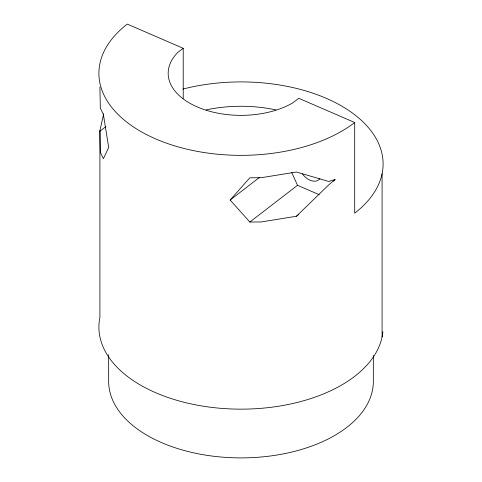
<?xml version="1.0" encoding="UTF-8"?>
<svg xmlns="http://www.w3.org/2000/svg" width="482" height="482" viewBox="0 0 482 482"><rect width="100%" height="100%" fill="white"/><g stroke="black" fill="none" stroke-linecap="round" stroke-linejoin="round"><path stroke-width="0.72" d="M99.913 87.103L100.334 108.137L103.383 114.421L108.697 147.498L103.383 158.656L100.334 152.372L99.913 130.574L103.69 113.806M333.719 181.226L335.062 179.437L328.772 181.491L296.43 172.02L261.136 177.725L249.839 177.798L230.125 200.042L249.839 222.033L261.136 221.961L296.43 216.249L298.804 214.424M296.43 216.249L328.772 184.811L335.062 179.437M99.919 131.212L105.853 126.639M230.125 200.042L259.352 177.533M249.839 222.033L297.521 185.305L319.162 194.674M354.704 122.512A142.1 82.042 0 0 1 155.77 138.955A142.1 82.042 0 0 1 127.296 24.1L183.22 48.302L177.93 52.285A72.824 42.048 0 0 0 196.668 106.667A72.824 42.048 0 0 0 292.496 103.04L298.78 98.31L354.704 122.512L354.704 213.158A142.1 82.042 0 0 0 351.993 112.722A142.1 82.042 0 0 0 182.895 89.086M291.718 172.55L297.521 185.305M382.087 173.743L382.087 336.9M373.333 355.421L373.333 381.497A132.333 76.403 0 0 1 241 457.9A132.333 76.403 0 0 1 108.667 381.497L108.667 354.68M183.22 48.302L183.22 98.497M99.913 130.574L99.913 317.325A142.1 82.042 0 0 0 228.486 408.832A142.1 82.042 0 0 0 382.871 331.761M206.103 109.902A99.913 57.683 0 0 1 275.897 109.902M319.879 178.665A14.213 9.285 52.4 0 1 302.419 173.93"/></g></svg>
